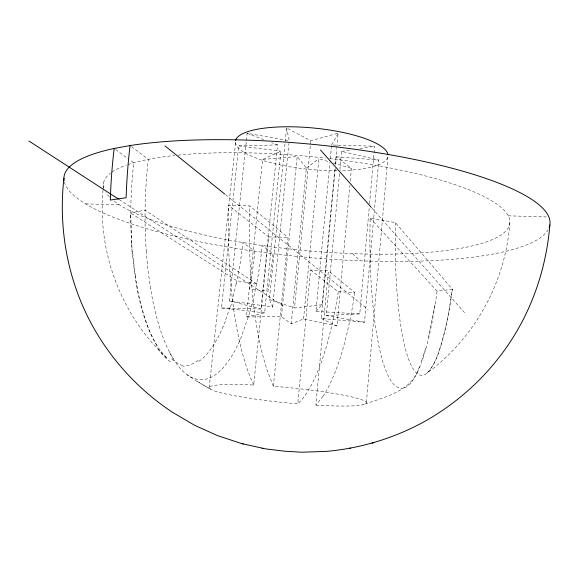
<?xml version="1.0" encoding="UTF-8"?>
<svg xmlns="http://www.w3.org/2000/svg" width="579" height="579" viewBox="0 0 579 579"><rect width="100%" height="100%" fill="white"/><g stroke="black" fill="none" stroke-linecap="round" stroke-linejoin="round"><path stroke-width="0.43" stroke-dasharray="2.9 2.17" d="M103.048 190.136C97.12 252.263 121.496 316.141 167.309 358.517C150.526 341.407 143.932 317.27 138.576 294.559C132.895 267.809 130.709 240.408 130.76 213.086A160.622 57.126 -88.7 0 1 133.807 162.815L129.443 159.623M103.105 189.239L103.525 182.935M335.255 168.446L321.222 318.493L364.524 322.235L378.818 160.057L341.581 151.372L339.909 169.314M366.406 402.391L388.002 156.12A76.638 20.786 5.5 0 1 340.22 170.617M339.497 173.801L326.317 315.548L359.776 313.905L369.178 208.071M369.576 203.591L374.671 146.19L331.608 144.996L330.081 161.186M246.422 316.923L264.639 312.848L280.909 151.162L262.62 159.413L246.422 316.923L281.423 316.72L291.23 323.842L303.548 318.928L337.007 325.955L349.861 185.497M350.273 180.995L351.424 168.388L336.348 156.764L335.596 164.849M315.968 405.148A79.048 7.672 5.6 0 0 364.886 401.109A79.048 7.672 5.6 0 0 284.354 387.199A79.026 7.556 5.6 0 0 273.368 386.294L288.045 237.52L249.708 205.921L228.618 205.379L268.67 236.941L253.703 385.035A79.048 7.672 5.6 0 0 212.413 390.13A79.048 7.672 5.6 0 0 297.78 403.838L310.576 269.966A77.658 15.278 5.5 0 0 328.387 270.769L315.866 405.112L322.778 396.528M359.776 313.905L315.917 311.379L329.994 162.084M315.917 311.379L322.119 304.706L334.894 168.214M335.234 164.617L336.746 148.456M336.833 147.558L338.172 133.192L310.764 140.733L286.612 127.966L269.43 299.444L272.651 307.058L229.487 300.899L246.263 141.348M303.548 318.928L318.877 158.769L329.154 161.809M291.23 323.842L306.371 168.048L297.201 156.576L262.62 159.413M322.119 304.706L294.545 307.985L310.764 140.733M272.651 307.058L288.964 143.411M281.423 316.72L297.201 156.576M277.551 144.895L238.693 145.894L221.504 307.963L260.955 309.027L277.551 144.895L271.797 142.702M246.357 140.451L247.11 133.279L289.239 140.711L286.612 127.966M209.207 387.641L235.747 141.327M509.875 222.531C505.822 281.611 474.802 338.122 427.027 373.129C437.102 362.613 440.199 347.588 444.115 334.003C447.755 319.275 450.324 304.301 452.394 289.276L395.406 222.662A199.9 39.661 5.5 0 0 370.155 218.073A176.646 36.499 -88.1 0 0 375.887 329.4L378.116 342.283A176.646 36.499 -88.1 0 0 396.68 386.815L399.177 387.937L401.616 388.205M434.88 304.988L428.503 337.311M236.275 283.949L236.949 280.808A160.6 57.111 -88.7 0 0 242.847 242.5L254.84 251.264L272.998 253.682A244.128 56.503 5.5 0 0 548.052 229.798M249.802 312.392L241.573 336.283M425.558 348.522L420.919 362.772M419.362 366.753C412.313 391.643 384.043 397.1 362.823 404.793M331.608 144.996L338.172 133.192M306.371 168.048L318.877 158.769M341.581 151.372L351.156 149.874M359.87 148.506L374.671 146.19M85.641 203.873L119.462 204.828M508.246 215.822L546.301 216.901M336.348 156.764L378.818 160.057M221.504 307.963L264.639 312.848M238.693 145.894L280.909 151.162M326.317 315.548L364.524 322.235M229.487 300.899L260.955 309.027M333.439 163.068L351.424 168.388M269.43 299.444L294.545 307.985M247.11 133.279L263.568 139.561M321.222 318.493L337.007 325.955M197.142 381.438L210.351 389.074L197.142 381.438L187.227 374.787M130.76 217.487L130.76 213.086L236.949 280.808A199.9 39.661 5.5 0 0 256.613 283.775A173.584 59.68 -88.6 0 0 262.193 245.503L272.998 253.682A216.785 74.807 -88.6 0 1 267.954 291.259L249.585 288.863A206.356 73.671 -88.7 0 0 254.84 251.264A244.128 56.503 5.5 0 1 64.407 182.088M119.173 199.538L283.696 306.219M256.613 283.775L145.061 210.199A199.9 39.661 5.5 0 0 130.76 213.086M115.626 149.527L128.712 159.095M131.469 146.617L148.325 159.37A173.7 59.724 -88.6 0 0 145.076 210.206M310.576 269.966L338.201 291.736L354.782 292.511L328.387 270.769M225.405 194.587L368.078 309.526M352.488 253.653L360.145 260.796M370.155 218.073L436.95 291.02A199.9 39.661 5.5 0 0 452.394 289.276M371.935 208.078L465.827 314.1M169.596 352.365L173.331 358.98M273.368 386.294L267.129 370.162A204.59 56.25 -88.3 0 1 249.665 205.921M150.605 288.849L148.007 270.277L146.277 251.836M336.985 170.667A76.638 20.786 5.5 0 1 235.407 142.094M256.569 283.71A173.62 59.651 -88.6 0 1 249.766 312.32M241.588 336.341A173.7 59.724 -88.6 0 1 150.62 288.82M146.299 251.814A173.635 59.666 -88.6 0 1 145.083 210.199M329.697 158.595A204.163 47.051 5.5 0 1 509.795 220.505A204.163 47.051 5.5 0 1 341.972 253.197A204.163 47.051 5.5 0 1 113.607 200.681M109.409 196.925A204.163 47.051 5.5 0 1 106.008 192.785M103.728 187.871A204.163 47.051 5.5 0 1 110.553 173.107M111.993 172.072A204.163 47.051 5.5 0 1 126.222 165.225M127.908 164.639A204.163 47.051 5.5 0 1 174.786 155.462M178.086 155.121A204.163 47.051 5.5 0 1 325.289 158.089M338.237 291.794A203.555 58.501 -88.4 0 1 297.801 403.874M253.797 385.1A203.555 58.501 -88.4 0 1 228.604 205.422M268.67 236.941A77.658 15.278 5.5 0 1 288.045 237.52M437.058 291.317A176.617 36.463 -88.3 0 1 401.609 388.256M395.406 222.662A162.988 31.461 -88 0 0 417.618 373.853L418.892 374.62A162.909 31.288 -88 0 0 452.322 289.059M354.826 292.59A204.597 56.185 -88.3 0 1 322.785 396.601M131.838 243.223A159.507 56.735 -88.7 0 1 130.934 217.451M132.077 252.075A163.119 58.284 -88.6 0 1 131.419 243.506M135.486 276.154A159.268 56.337 -88.7 0 1 132.591 251.648M137.093 287.734A162.272 57.893 -88.6 0 1 135.168 276.581M156.866 345.721A160.289 57.032 -88.7 0 1 136.948 287.966M170.544 361.882A161.1 58.132 -88.1 0 1 156.648 346.655M182.892 365.61A160.108 55.446 89.6 0 1 170.957 358.133M198.221 360.333A161.128 57.487 -87.6 0 1 182.877 366.152M223.32 326.18A160.253 57.133 -88.8 0 1 198.308 361.766M225.397 321.229A162.576 57.784 -88.6 0 1 223.349 326.267M229.914 307.29A158.993 56.424 -88.6 0 1 225.238 320.759M232.722 299.292A163.669 58.334 -88.7 0 1 230.181 307.941M236.174 283.775A159.254 56.337 -88.6 0 1 232.49 298.8"/><path stroke-width="0.87" d="M63.922 178.274C57.553 234.162 70.066 292.149 100.703 339.518L102.273 341.979C120.613 369.851 144.576 393.785 172.376 412.226L194.638 425.297L217.501 435.603L241.588 443.557L265.233 448.826L284.752 451.215L301.854 452.221L326.643 451.367C358.835 448.464 390.34 439.309 419.058 424.45L420.919 423.502C450.419 407.573 476.582 385.788 497.426 359.516L499.395 356.99C528.895 319.188 545.975 272.629 549.862 224.97M349.347 448.414L350.635 448.11M372.036 443.109L373.896 442.667M64.088 180.554A244.128 56.503 5.5 0 1 114.172 148.47L130.065 145.553A244.128 56.503 5.5 0 1 406.436 157.843A244.128 56.503 5.5 0 1 549.124 227.583M241.588 443.557L243.375 443.963M262.048 448.197L262.909 448.392M28.95 141.03L118.413 199.046M164.964 145.894L224.703 194.023M320.505 150.004L371.334 207.405M235.566 140.617A76.638 20.786 5.5 0 1 312.58 127.93A76.638 20.786 5.5 0 1 387.966 154.622M130.065 145.553A217.241 74.98 -88.6 0 0 126.121 197.707L110.336 200.066A206.45 73.707 -88.7 0 1 114.172 148.47"/></g></svg>
